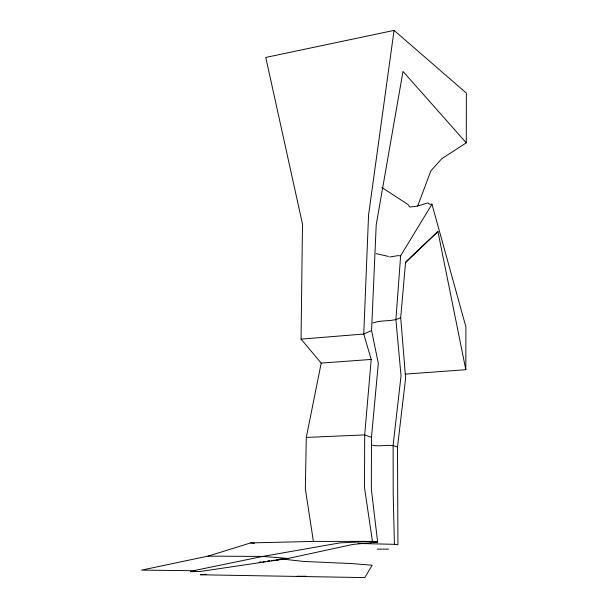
<?xml version="1.0" encoding="UTF-8"?>
<svg xmlns="http://www.w3.org/2000/svg" width="608" height="608" viewBox="0 0 608 608"><rect width="100%" height="100%" fill="white"/><g stroke="black" fill="none" stroke-linecap="round" stroke-linejoin="round"><path stroke-width="0.91" d="M417.704 206.006L430.836 170.947L441.697 158.764L466.275 142.85L402.998 71.402L376.223 224.755L371.572 330.562L378.328 363.333L371.465 437.41L371.359 489.189L377.636 542.07L352.792 544.441L288.07 558.463L200.275 571.474L190.6 571.695L194.362 571.186M405.308 374.118L465.819 369.702L465.903 326.884L431.969 204.227L429.332 204.121L427.994 202.882L417.05 206.188L409.838 207.024L407.846 204.417L381.854 187.462M466.275 142.85L466.382 93.108L394.06 30.4L265.764 57.448L302.495 224.086L301.051 339.142L321.206 363.09L306.288 437.433L305.345 488.779L313.409 541.424L372.438 541.371L377.636 542.07L371.017 542.169M431.969 204.227L400.634 255.763L395.892 319.74L401.037 375.736L393.11 445.413L393.201 494.699L394.425 544.327L397.936 544.798L397.495 447.032L405.62 378.237L400.702 317.596L405.574 262.033L437.92 231.496L465.819 369.702M394.06 30.4L368.562 215.027L363.759 334.035L371.192 359.434L364.686 434.902L364.496 487.456L372.438 541.371L339.994 542.876L262.755 556.426L193.45 570.714L141.618 570.114L207.974 556.138L250.709 542.906L313.409 541.424M405.278 262.937L437.92 231.496M371.572 330.562L363.759 334.035L301.051 339.142M400.702 317.596C392.236 322.286 381.915 319.42 372.978 323M398.544 255.55L389.667 257.002M358.948 543.332L358.173 543.468L394.425 544.327M279.209 559.307L281.078 559.041M259.198 562.332L261.083 562.073M269.549 560.903L267.672 561.161L269.564 560.888M282.728 559.086L276.138 559.991L282.728 559.086L303.476 561.442L351.249 563.54L372.157 565.22L364.823 577.6L200.488 574.773L206.15 574.324M259.221 562.301L261.106 562.043M321.206 363.09L371.192 359.434M283.799 558.729L288.07 558.463L262.755 556.426L207.974 556.138M306.288 437.433L364.686 434.902L371.465 437.41M399.304 255.808L400.634 255.763M388.717 549.108L377.287 549.138M297.016 576.247L306.219 576.255M371.458 444.919C380.015 447.556 389.356 443.179 397.495 447.032M250.709 542.906L254.44 543.294M376.109 253.597L388.474 256.439M195.191 571.155L192.394 571.55L195.214 571.163M264.845 561.549L262.968 561.807L264.86 561.526M274.254 560.249L271.434 560.644L274.261 560.242"/></g></svg>
